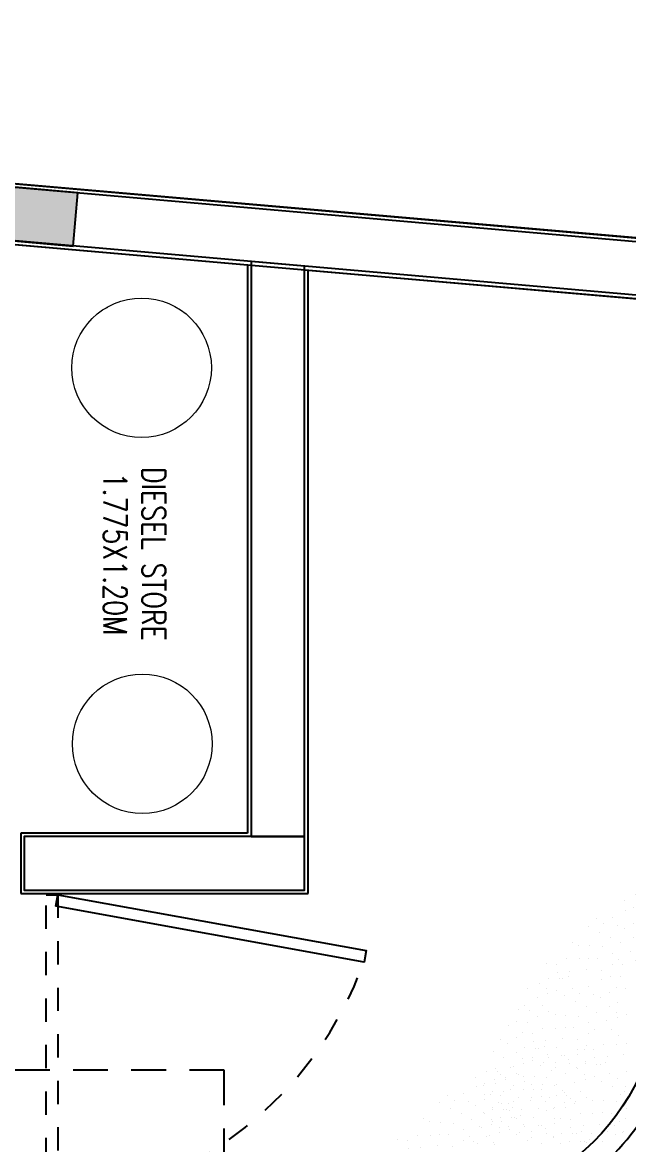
# Model space of a CAD drawing. Header units: metres. Extents: x 42 to 199, y -121 to 268.
# Drawn here: x 86.709 to 89.314, y -52.176 to -47.351 of the extents above; entities that cross this region are included whole.
import ezdxf

# ---------------------------------------------------------------- set-up
doc = ezdxf.new("R2010")
doc.units = ezdxf.units.M
doc.header["$LTSCALE"] = 0.3
doc.linetypes.add('HIDDEN', pattern=[0.375, 0.25, -0.125])
doc.layers.get('0').update_dxf_attribs({"color": 8})
for name, color, linetype in [('A-Cols', 8, 'Continuous'), ('A-DWV', 8, 'Continuous'), ('A-ELEVATION 3', 8, 'Continuous'), ('A-Hidden-Above', 8, 'HIDDEN'), ('A-Site Boundary', 8, 'Continuous'), ('A-TEXT ARCHITECURAL', 8, 'Continuous'), ('A-Wall-Full', 8, 'Continuous'), ('A-Wall-Plst', 8, 'Continuous')]:
    doc.layers.add(name, color=color, linetype=linetype)
for name, color, linetype, lineweight in [('A-Furniture', 8, 'Continuous', 0), ('A-LANDSCAPE', 8, 'Continuous', 5), ('DA HOUSE ARCH LAYOUT', 8, 'Continuous', 9)]:
    doc.layers.add(name, color=color, linetype=linetype, lineweight=lineweight)
doc.styles.add('ROMANS', font='romans.shx', dxfattribs={"width": 0.8, "height": 0.5})

# ---------------------------------------------------------------- blocks, each defined once
blk = doc.blocks.new('zw$195B-flat-1-flat-1-flat-1-flat-1-flat-1-flat-1')
at = {"layer": 'A-Site Boundary', "color": 8, "ltscale": 0.6}
for points in [[(-7.0022, -34.7719), (-6.6263, -30.4635), (-5.9499, -22.7121), (-5.3005, -15.2692), (-4.5811, -7.0238), (-3.9776, -0.1085), (-3.4816, 5.5764)], [(30.7198, 5.178), (30.0275, -1.7864), (29.3695, -8.4055), (28.852, -13.6112), (28.7146, -14.9928), (28.5063, -17.0883), (28.2904, -19.2601), (28.1567, -20.6049), (28.0342, -21.8376), (27.7439, -24.7575), (27.4336, -27.8796), (27.2583, -29.6425), (26.9455, -32.7893), (26.6195, -36.0686), (26.3195, -39.0858), (-6.7217, -34.548), (-6.3673, -30.4861), (-5.6909, -22.7347), (-5.0415, -15.2918), (-4.322, -7.0464), (-3.7186, -0.1311), (-3.2226, 5.5538)]]:
    blk.add_lwpolyline(points, dxfattribs=at)
blk = doc.blocks.new('MUSTER_0')
at = {"color": 8, "linetype": 'Continuous', "transparency": 33554585}
for p, q in [((3.9998, -3.1013), (3.9998, -3.1013)), ((4.0693, -3.0808), (4.0693, -3.0808)), ((4.1528, -3.0668), (4.1528, -3.0668)), ((4.1923, -3.1123), (4.1923, -3.1123)), ((3.7638, -3.1818), (3.7638, -3.1818)), ((3.8973, -3.1493), (3.8973, -3.1493)), ((3.9788, -3.1798), (3.9788, -3.1798)), ((4.0648, -3.1858), (4.0648, -3.1858)), ((4.1328, -3.1383), (4.1328, -3.1383)), ((4.2638, -3.1818), (4.2638, -3.1818)), ((3.5813, -3.2438), (3.5813, -3.2438)), ((3.6598, -3.2358), (3.6598, -3.2358)), ((3.8113, -3.2838), (3.8113, -3.2838)), ((3.8288, -3.2253), (3.8288, -3.2253)), ((3.8903, -3.2353), (3.8903, -3.2353)), ((3.9993, -3.2658), (3.9993, -3.2658)), ((4.0813, -3.2438), (4.0813, -3.2438)), ((4.1598, -3.2358), (4.1598, -3.2358)), ((4.3113, -3.2838), (4.3113, -3.2838)), ((3.6068, -3.3063), (3.6068, -3.3063)), ((3.7078, -3.3393), (3.7078, -3.3393)), ((3.7478, -3.3353), (3.7478, -3.3353)), ((3.8793, -3.3188), (3.8793, -3.3188)), ((4.0218, -3.3358), (4.0218, -3.3358)), ((4.1068, -3.3063), (4.1068, -3.3063)), ((4.2078, -3.3393), (4.2078, -3.3393)), ((4.2478, -3.3353), (4.2478, -3.3353)), ((3.6353, -3.3868), (3.6353, -3.3868)), ((3.6948, -3.4388), (3.6948, -3.4388)), ((3.7433, -3.4168), (3.7433, -3.4168)), ((3.7723, -3.3678), (3.7723, -3.3678)), ((3.7803, -3.3888), (3.7803, -3.3888)), ((3.8643, -3.3778), (3.8643, -3.3778)), ((3.9033, -3.4303), (3.9033, -3.4303)), ((3.9903, -3.4373), (3.9903, -3.4373)), ((4.0158, -3.3833), (4.0158, -3.3833)), ((4.1353, -3.3868), (4.1353, -3.3868)), ((4.1948, -3.4388), (4.1948, -3.4388)), ((4.2433, -3.4168), (4.2433, -3.4168)), ((4.2723, -3.3678), (4.2723, -3.3678)), ((4.2803, -3.3888), (4.2803, -3.3888)), ((3.7103, -3.5038), (3.7103, -3.5038)), ((3.8033, -3.4608), (3.8033, -3.4608)), ((3.8508, -3.5043), (3.8508, -3.5043)), ((3.8728, -3.4468), (3.8728, -3.4468)), ((3.9473, -3.4908), (3.9473, -3.4908)), ((4.0493, -3.5133), (4.0493, -3.5133)), ((4.0683, -3.4448), (4.0683, -3.4448)), ((4.1318, -3.4968), (4.1318, -3.4968)), ((4.2103, -3.5038), (4.2103, -3.5038)), ((4.3033, -3.4608), (4.3033, -3.4608)), ((4.3508, -3.5043), (4.3508, -3.5043)), ((4.3728, -3.4468), (4.3728, -3.4468)), ((3.7563, -3.5328), (3.7563, -3.5328)), ((3.8118, -3.5783), (3.8118, -3.5783)), ((3.9118, -3.5718), (3.9118, -3.5718)), ((4.0268, -3.5523), (4.0268, -3.5523)), ((4.0693, -3.5808), (4.0693, -3.5808)), ((4.1528, -3.5668), (4.1528, -3.5668)), ((4.2563, -3.5328), (4.2563, -3.5328)), ((4.3118, -3.5783), (4.3118, -3.5783)), ((4.4118, -3.5718), (4.4118, -3.5718)), ((3.8043, -3.6313), (3.8043, -3.6313)), ((3.8973, -3.6493), (3.8973, -3.6493)), ((3.9998, -3.6013), (3.9998, -3.6013)), ((4.1328, -3.6383), (4.1328, -3.6383)), ((4.1923, -3.6123), (4.1923, -3.6123)), ((4.3043, -3.6313), (4.3043, -3.6313)), ((4.3973, -3.6493), (4.3973, -3.6493)), ((5.6328, -3.6383), (5.6328, -3.6383)), ((5.6923, -3.6123), (5.6923, -3.6123)), ((3.7638, -3.6818), (3.7638, -3.6818)), ((3.8288, -3.7253), (3.8288, -3.7253)), ((3.8903, -3.7353), (3.8903, -3.7353)), ((3.9788, -3.6798), (3.9788, -3.6798)), ((4.0648, -3.6858), (4.0648, -3.6858)), ((4.0813, -3.7438), (4.0813, -3.7438)), ((4.1598, -3.7358), (4.1598, -3.7358)), ((4.2638, -3.6818), (4.2638, -3.6818)), ((4.3288, -3.7253), (4.3288, -3.7253)), ((4.3903, -3.7353), (4.3903, -3.7353)), ((5.3288, -3.7253), (5.3288, -3.7253)), ((5.3903, -3.7353), (5.3903, -3.7353)), ((5.5648, -3.6858), (5.5648, -3.6858)), ((5.6598, -3.7358), (5.6598, -3.7358)), ((3.8793, -3.8188), (3.8793, -3.8188)), ((3.9993, -3.7658), (3.9993, -3.7658)), ((4.1068, -3.8063), (4.1068, -3.8063)), ((4.3113, -3.7838), (4.3113, -3.7838)), ((4.3793, -3.8188), (4.3793, -3.8188)), ((4.0158, -3.8833), (4.0158, -3.8833)), ((4.0218, -3.8358), (4.0218, -3.8358)), ((4.1353, -3.8868), (4.1353, -3.8868)), ((4.2078, -3.8393), (4.2078, -3.8393)), ((4.2478, -3.8353), (4.2478, -3.8353)), ((4.2723, -3.8678), (4.2723, -3.8678)), ((4.2803, -3.8888), (4.2803, -3.8888)), ((4.3643, -3.8778), (4.3643, -3.8778)), ((4.5158, -3.8833), (4.5158, -3.8833)), ((4.8643, -3.8778), (4.8643, -3.8778)), ((5.0158, -3.8833), (5.0158, -3.8833)), ((5.7078, -3.8393), (5.7078, -3.8393)), ((5.7478, -3.8353), (5.7478, -3.8353)), ((5.7723, -3.8678), (5.7723, -3.8678)), ((5.7803, -3.8888), (5.7803, -3.8888)), ((3.9903, -3.9373), (3.9903, -3.9373)), ((4.0683, -3.9448), (4.0683, -3.9448)), ((4.1948, -3.9388), (4.1948, -3.9388)), ((4.2433, -3.9168), (4.2433, -3.9168)), ((4.3033, -3.9608), (4.3033, -3.9608)), ((4.3728, -3.9468), (4.3728, -3.9468)), ((4.4033, -3.9303), (4.4033, -3.9303)), ((4.4903, -3.9373), (4.4903, -3.9373)), ((4.6948, -3.9388), (4.6948, -3.9388)), ((4.8033, -3.9608), (4.8033, -3.9608)), ((4.8728, -3.9468), (4.8728, -3.9468)), ((4.9033, -3.9303), (4.9033, -3.9303)), ((4.9903, -3.9373), (4.9903, -3.9373)), ((5.8033, -3.9608), (5.8033, -3.9608)), ((4.0493, -4.0133), (4.0493, -4.0133)), ((4.1318, -3.9968), (4.1318, -3.9968)), ((4.2103, -4.0038), (4.2103, -4.0038)), ((4.2563, -4.0328), (4.2563, -4.0328)), ((4.3508, -4.0043), (4.3508, -4.0043)), ((4.4473, -3.9908), (4.4473, -3.9908)), ((4.5268, -4.0523), (4.5268, -4.0523)), ((4.5493, -4.0133), (4.5493, -4.0133)), ((4.6318, -3.9968), (4.6318, -3.9968)), ((4.7103, -4.0038), (4.7103, -4.0038)), ((4.7563, -4.0328), (4.7563, -4.0328)), ((4.8508, -4.0043), (4.8508, -4.0043)), ((4.9473, -3.9908), (4.9473, -3.9908)), ((5.0268, -4.0523), (5.0268, -4.0523)), ((5.2563, -4.0328), (5.2563, -4.0328)), ((5.5268, -4.0523), (5.5268, -4.0523)), ((5.5493, -4.0133), (5.5493, -4.0133)), ((4.0693, -4.0808), (4.0693, -4.0808)), ((4.1528, -4.0668), (4.1528, -4.0668)), ((4.1923, -4.1123), (4.1923, -4.1123)), ((4.3043, -4.1313), (4.3043, -4.1313)), ((4.3118, -4.0783), (4.3118, -4.0783)), ((4.4118, -4.0718), (4.4118, -4.0718)), ((4.4998, -4.1013), (4.4998, -4.1013)), ((4.5693, -4.0808), (4.5693, -4.0808)), ((4.6528, -4.0668), (4.6528, -4.0668)), ((4.6923, -4.1123), (4.6923, -4.1123)), ((4.8043, -4.1313), (4.8043, -4.1313)), ((4.8118, -4.0783), (4.8118, -4.0783)), ((4.9118, -4.0718), (4.9118, -4.0718)), ((4.9998, -4.1013), (4.9998, -4.1013)), ((5.0693, -4.0808), (5.0693, -4.0808)), ((5.1528, -4.0668), (5.1528, -4.0668)), ((5.1923, -4.1123), (5.1923, -4.1123)), ((5.3043, -4.1313), (5.3043, -4.1313)), ((5.3118, -4.0783), (5.3118, -4.0783)), ((5.4998, -4.1013), (5.4998, -4.1013)), ((5.5693, -4.0808), (5.5693, -4.0808)), ((5.6923, -4.1123), (5.6923, -4.1123)), ((5.8043, -4.1313), (5.8043, -4.1313)), ((5.8118, -4.0783), (5.8118, -4.0783)), ((4.1328, -4.1383), (4.1328, -4.1383)), ((4.2638, -4.1818), (4.2638, -4.1818)), ((4.3973, -4.1493), (4.3973, -4.1493)), ((4.4788, -4.1798), (4.4788, -4.1798)), ((4.5648, -4.1858), (4.5648, -4.1858)), ((4.6328, -4.1383), (4.6328, -4.1383)), ((4.7638, -4.1818), (4.7638, -4.1818)), ((4.8973, -4.1493), (4.8973, -4.1493)), ((4.9788, -4.1798), (4.9788, -4.1798)), ((5.0648, -4.1858), (5.0648, -4.1858)), ((5.1328, -4.1383), (5.1328, -4.1383)), ((5.2638, -4.1818), (5.2638, -4.1818)), ((5.4788, -4.1798), (5.4788, -4.1798)), ((5.5648, -4.1858), (5.5648, -4.1858)), ((5.6328, -4.1383), (5.6328, -4.1383)), ((5.7638, -4.1818), (5.7638, -4.1818)), ((4.3113, -4.2838), (4.3113, -4.2838)), ((4.3288, -4.2253), (4.3288, -4.2253)), ((4.3903, -4.2353), (4.3903, -4.2353)), ((4.4993, -4.2658), (4.4993, -4.2658)), ((4.5813, -4.2438), (4.5813, -4.2438)), ((4.6598, -4.2358), (4.6598, -4.2358)), ((4.8113, -4.2838), (4.8113, -4.2838)), ((4.8288, -4.2253), (4.8288, -4.2253)), ((4.8903, -4.2353), (4.8903, -4.2353)), ((4.9993, -4.2658), (4.9993, -4.2658)), ((5.0813, -4.2438), (5.0813, -4.2438)), ((5.1598, -4.2358), (5.1598, -4.2358)), ((5.3113, -4.2838), (5.3113, -4.2838)), ((5.3288, -4.2253), (5.3288, -4.2253)), ((5.3903, -4.2353), (5.3903, -4.2353)), ((5.4993, -4.2658), (5.4993, -4.2658)), ((5.5813, -4.2438), (5.5813, -4.2438)), ((5.6598, -4.2358), (5.6598, -4.2358)), ((5.8113, -4.2838), (5.8113, -4.2838)), ((5.8288, -4.2253), (5.8288, -4.2253)), ((5.8903, -4.2353), (5.8903, -4.2353)), ((4.3793, -4.3188), (4.3793, -4.3188)), ((4.5218, -4.3358), (4.5218, -4.3358)), ((4.6068, -4.3063), (4.6068, -4.3063)), ((4.7078, -4.3393), (4.7078, -4.3393)), ((4.7478, -4.3353), (4.7478, -4.3353)), ((4.8793, -4.3188), (4.8793, -4.3188)), ((5.0218, -4.3358), (5.0218, -4.3358)), ((5.1068, -4.3063), (5.1068, -4.3063)), ((5.2078, -4.3393), (5.2078, -4.3393)), ((5.2478, -4.3353), (5.2478, -4.3353)), ((5.3793, -4.3188), (5.3793, -4.3188)), ((5.5218, -4.3358), (5.5218, -4.3358)), ((5.6068, -4.3063), (5.6068, -4.3063)), ((5.7078, -4.3393), (5.7078, -4.3393)), ((5.7478, -4.3353), (5.7478, -4.3353)), ((5.8793, -4.3188), (5.8793, -4.3188)), ((4.5158, -4.3833), (4.5158, -4.3833)), ((4.6353, -4.3868), (4.6353, -4.3868)), ((4.7433, -4.4168), (4.7433, -4.4168)), ((4.7723, -4.3678), (4.7723, -4.3678)), ((4.7803, -4.3888), (4.7803, -4.3888)), ((4.8643, -4.3778), (4.8643, -4.3778)), ((4.9033, -4.4303), (4.9033, -4.4303)), ((4.9903, -4.4373), (4.9903, -4.4373)), ((5.0158, -4.3833), (5.0158, -4.3833)), ((5.1353, -4.3868), (5.1353, -4.3868)), ((5.2433, -4.4168), (5.2433, -4.4168)), ((5.2723, -4.3678), (5.2723, -4.3678)), ((5.2803, -4.3888), (5.2803, -4.3888)), ((5.3643, -4.3778), (5.3643, -4.3778)), ((5.4033, -4.4303), (5.4033, -4.4303)), ((5.4903, -4.4373), (5.4903, -4.4373)), ((5.5158, -4.3833), (5.5158, -4.3833)), ((5.6353, -4.3868), (5.6353, -4.3868)), ((5.7433, -4.4168), (5.7433, -4.4168)), ((5.7723, -4.3678), (5.7723, -4.3678)), ((5.7803, -4.3888), (5.7803, -4.3888)), ((5.8643, -4.3778), (5.8643, -4.3778)), ((5.9033, -4.4303), (5.9033, -4.4303)), ((5.9903, -4.4373), (5.9903, -4.4373)), ((4.6948, -4.4388), (4.6948, -4.4388)), ((4.7103, -4.5038), (4.7103, -4.5038)), ((4.8033, -4.4608), (4.8033, -4.4608)), ((4.8508, -4.5043), (4.8508, -4.5043)), ((4.8728, -4.4468), (4.8728, -4.4468)), ((4.9473, -4.4908), (4.9473, -4.4908)), ((5.0493, -4.5133), (5.0493, -4.5133)), ((5.0683, -4.4448), (5.0683, -4.4448)), ((5.1318, -4.4968), (5.1318, -4.4968)), ((5.1948, -4.4388), (5.1948, -4.4388)), ((5.2103, -4.5038), (5.2103, -4.5038)), ((5.3033, -4.4608), (5.3033, -4.4608)), ((5.3508, -4.5043), (5.3508, -4.5043)), ((5.3728, -4.4468), (5.3728, -4.4468)), ((5.4473, -4.4908), (5.4473, -4.4908)), ((5.5493, -4.5133), (5.5493, -4.5133)), ((5.5683, -4.4448), (5.5683, -4.4448)), ((5.6318, -4.4968), (5.6318, -4.4968)), ((5.6948, -4.4388), (5.6948, -4.4388)), ((5.7103, -4.5038), (5.7103, -4.5038)), ((5.8033, -4.4608), (5.8033, -4.4608)), ((5.8508, -4.5043), (5.8508, -4.5043)), ((5.8728, -4.4468), (5.8728, -4.4468)), ((5.9473, -4.4908), (5.9473, -4.4908)), ((4.9118, -4.5718), (4.9118, -4.5718)), ((5.0268, -4.5523), (5.0268, -4.5523)), ((5.0693, -4.5808), (5.0693, -4.5808)), ((5.1528, -4.5668), (5.1528, -4.5668)), ((5.2563, -4.5328), (5.2563, -4.5328)), ((5.3118, -4.5783), (5.3118, -4.5783)), ((5.4118, -4.5718), (5.4118, -4.5718)), ((5.5268, -4.5523), (5.5268, -4.5523)), ((5.5693, -4.5808), (5.5693, -4.5808)), ((5.6528, -4.5668), (5.6528, -4.5668)), ((5.7563, -4.5328), (5.7563, -4.5328)), ((5.8118, -4.5783), (5.8118, -4.5783)), ((5.9118, -4.5718), (5.9118, -4.5718)), ((6.0268, -4.5523), (6.0268, -4.5523)), ((5.1923, -4.6123), (5.1923, -4.6123)), ((5.3043, -4.6313), (5.3043, -4.6313)), ((5.3973, -4.6493), (5.3973, -4.6493)), ((5.4998, -4.6013), (5.4998, -4.6013)), ((5.6328, -4.6383), (5.6328, -4.6383)), ((5.6923, -4.6123), (5.6923, -4.6123))]:
    blk.add_line(p, q, dxfattribs=at)
blk = doc.blocks.new('zw$B4E6')
at = {"layer": 'A-Cols', "ltscale": 0.25}
h = blk.add_hatch(color=256, dxfattribs=at)
h.dxf.hatch_style = 1
h.paths.add_polyline_path([(0, 0.23), (0, 0), (0.45, 0), (0.45, 0.23)])
blk.add_lwpolyline([(0, 0.23), (0, 0), (0.45, 0), (0.45, 0.23)], close=True, dxfattribs=at)
blk = doc.blocks.new('DA HOUSE ARCH LAYOUT')
at = {"layer": 'A-DWV', "color": 8, "linetype": 'Continuous'}
blk.add_lwpolyline([(-10.2937, 9.477), (-10.2848, 9.5262), (-8.9602, 9.2856), (-8.9691, 9.2364)], close=True, dxfattribs=at)
at = {"layer": 'A-Hidden-Above', "color": 8}
blk.add_lwpolyline([(-10.3348, 9.5262), (-10.2848, 9.5262), (-10.2848, 8.18), (-10.3348, 8.18)], close=True, dxfattribs=at)
at = {"layer": 'A-Hidden-Above', "color": 8, "ltscale": 2}
blk.add_lwpolyline([(-9.5698, 6.3712), (-9.5698, 8.7712), (-19.0384, 8.7712), (-19.1208, 8.1712)], dxfattribs=at)
at = {"layer": 'A-Hidden-Above', "color": 8}
blk.add_arc((-10.5005, 9.7962), 1.6305, 277.605, 339.9198, dxfattribs=at)
at = {"layer": 'A-Wall-Full', "color": 8, "ltscale": 0.25}
for points in [[(-9.4547, 12.249), (-9.4547, 9.7762), (-9.2247, 9.7762), (-9.2247, 12.2289)], [(-9.2247, 9.7762), (-10.4297, 9.7762), (-10.4297, 9.5462), (-9.2247, 9.5462)]]:
    blk.add_lwpolyline(points, close=True, dxfattribs=at)
at = {"layer": 'A-Cols', "color": 8, "ltscale": 0.25, "rotation": 175.0132176979022}
blk.add_blockref('zw$B4E6', (-10.1989, 12.5448), dxfattribs=at)
at = {"layer": 'A-LANDSCAPE', "color": 8, "lineweight": 35, "transparency": 33554457, "xscale": 0.6306893141900022, "yscale": 0.6306893141900022, "zscale": 0.6306893141900022, "rotation": 251.0061319040827}
for p in [(-4.5315, 11.1145), (-5.1719, 10.3561)]:
    blk.add_blockref('MUSTER_0', p, dxfattribs=at)
at = {"layer": 'A-Site Boundary', "color": 8, "rotation": 270}
blk.add_blockref('zw$195B-flat-1-flat-1-flat-1-flat-1-flat-1-flat-1', (16.3523, 6.275), dxfattribs=at)
at = {"layer": 'A-TEXT ARCHITECURAL', "color": 8, "insert": (-9.8221, 12.0005), "char_height": 0.1, "width": 2.017239, "attachment_point": 1, "rotation": 270, "style": 'ROMANS', "bg_fill": 2}
blk.add_mtext('\\pxqc;DIESEL STORE\\P1.775X1.20M', dxfattribs=at)
at = {"layer": 'A-ELEVATION 3', "color": 8}
blk.add_lwpolyline([(9.38, 9.135), (9.3798, 7.53), (9.4798, 7.53), (9.4798, 9.2267), (-6.6029, 10.6202, 0.439941), (-7.6898, 9.6239), (-7.6898, 9.1712, -0.414214), (-8.6898, 8.1712), (-10.1698, 8.1712), (-10.1698, 8.0712), (-8.6898, 8.0712, 0.414214), (-7.5898, 9.1712), (-7.5898, 9.6239, -0.439941), (-6.6116, 10.5205)], format="xyb", close=True, dxfattribs=at)
at = {"layer": 'A-Furniture', "color": 8}
for centre in [(-9.9251, 11.7921), (-9.9222, 10.1751)]:
    blk.add_circle(centre, 0.3, dxfattribs=at)
at = {"layer": 'A-Wall-Full', "color": 8}
blk.add_lwpolyline([(-18.438, 13.0328), (-18.4067, 13.261), (36.5875, 8.4624), (31.9647, -25.7283), (-23.0108, -20.2632), (-22.8333, -18.9707), (-22.6055, -19.002), (-22.7505, -20.058), (31.7666, -25.4775), (36.3273, 8.2543)], close=True, dxfattribs=at)
at = {"layer": 'A-Wall-Plst', "color": 8}
blk.add_lwpolyline([(-9.4697, 12.2352), (-9.4697, 9.7912), (-10.4447, 9.7912), (-10.4447, 9.5312), (-9.2097, 9.5312), (-9.2097, 12.2125), (36.3103, 8.2407), (31.7536, -25.4611), (-18.6707, -20.4485), (-18.654, -20.3271), (-18.8323, -20.3026), (-18.8499, -20.4306), (-20.3137, -20.2851), (-20.3063, -20.2312), (-20.5639, -20.1958), (-20.5726, -20.2594), (-22.7335, -20.0446), (-22.5885, -18.9891), (-22.8461, -18.9538), (-23.0278, -20.2766), (31.9777, -25.7447), (36.6045, 8.476), (-18.4196, 13.2772), (-18.455, 13.0192)], close=True, dxfattribs=at)

msp = doc.modelspace()

# ---------------------------------------------------------------- block references
at = {"layer": 'DA HOUSE ARCH LAYOUT'}
msp.add_blockref('DA HOUSE ARCH LAYOUT', (97.1462, -60.628), dxfattribs=at)

doc.saveas('drawing.dxf')
